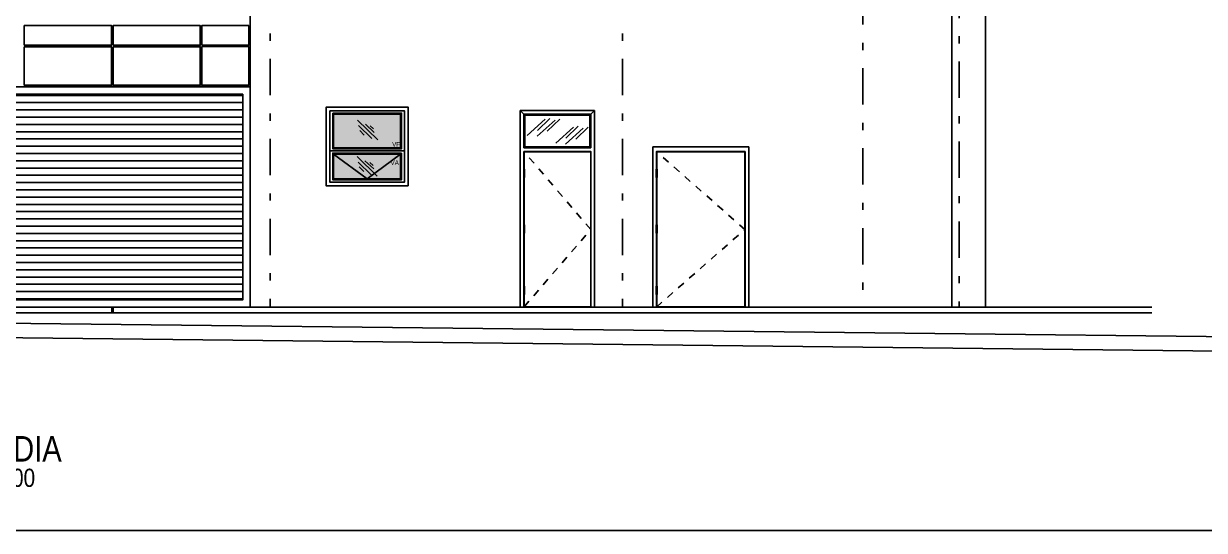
# Model space of a CAD drawing. Extents: x -133 to 84, y -2 to 88.
# Drawn here: x 29.05 to 45.29, y 68.64 to 75.61 of the extents above; entities that cross this region are included whole.
import ezdxf

# ---------------------------------------------------------------- set-up
doc = ezdxf.new("R2010")
doc.units = 0
doc.header["$MEASUREMENT"] = 0
for name, pattern in [('ACAD_ISO03W100', [30, 12, -18]), ('RHCG02-4502(DOS ARA)AR-FA-004-08$0$DASHDOT', [1, 0.5, -0.25, 0, -0.25]), ('RHCG02-4502(DOS ARA)AR-FA-004-08$0$HIDDEN', [0.375, 0.25, -0.125])]:
    doc.linetypes.add(name, pattern=pattern)
for name, color, linetype in [('1', 1, 'Continuous'), ('2', 2, 'Continuous'), ('251', 251, 'Continuous'), ('3', 3, 'Continuous'), ('4', 4, 'Continuous'), ('arq- detalle de fachada', 1, 'Continuous'), ('arq-paredes', 4, 'Continuous'), ('arq-text-detalle de fachada', 1, 'Continuous'), ('arq-titulos @ 0.1', 5, 'Continuous'), ('arq-ventanas', 1, 'Continuous'), ('Cotas', 1, 'Continuous'), ('DISEÑO', 2, 'Continuous'), ('RHCG02-4502(DOS ARA)AR-FA-004-08$0$02', 2, 'Continuous'), ('RHCG02-4502(DOS ARA)AR-FA-004-08$0$03', 3, 'Continuous'), ('RHCG02-4502(DOS ARA)AR-FA-004-08$0$06', 6, 'Continuous'), ('RHCG02-4502(DOS ARA)AR-FA-004-08$0$arq-ejes-principales', 1, 'RHCG02-4502(DOS ARA)AR-FA-004-08$0$DASHDOT'), ('RHCG02-4502(DOS ARA)AR-FA-004-08$0$arq-fachada', 252, 'Continuous'), ('RHCG02-4502(DOS ARA)AR-FA-004-08$0$arq-niveles', 1, 'Continuous'), ('RHCG02-4502(DOS ARA)AR-FA-004-08$0$arq-paredes', 4, 'Continuous'), ('RHCG02-4502(DOS ARA)AR-FA-004-08$0$arq-proyeccion estructura fachada', 1, 'Continuous'), ('RHCG02-4502(DOS ARA)AR-FA-004-08$0$L 2', 2, 'Continuous'), ('RHCG02-4502(DOS ARA)AR-FA-004-08$0$st-ejes-principales', 1, 'RHCG02-4502(DOS ARA)AR-FA-004-08$0$DASHDOT')]:
    doc.layers.add(name, color=color, linetype=linetype)
doc.layers.add('RHCG02-4502(DOS ARA)AR-FA-004-08$0$01', color=1, linetype='Continuous', lineweight=25)
doc.styles.add('dape 1', font='swissck.ttf')
doc.styles.add('dape 2', font='ARIALN.TTF')

# ---------------------------------------------------------------- blocks, each defined once
blk = doc.blocks.new('*U107')
at = {"color": 2}
blk.add_line((11.19, 3.31), (88.15, 3.31), dxfattribs=at)
at = {"style": 'dape 1'}
blk.add_attdef('NOMBREDELAPLANTA_001', (-0.41, 10.66), '', height=5, dxfattribs=at)
at = {"color": 4, "style": 'dape 1'}
blk.add_attdef('MODULO-SERVICIO', (0, 6.8), '', height=3.5, dxfattribs=at)
at = {"color": 3, "style": 'dape 1'}
for tag, p in [('PROYECTO-NIVEL', (0, 3.31)), ('ESCALA', (88.45, 3.31))]:
    blk.add_attdef(tag, p, '', height=2.5, dxfattribs=at)
at = {"color": 1, "style": 'dape 2'}
blk.add_attdef('DIRECCION', (0, 0), '', height=2, dxfattribs=at)

msp = doc.modelspace()

# ---------------------------------------------------------------- hatches: boundary and pattern name
at = {"layer": 'arq-ventanas'}
for points in [[(33.318, 74.369), (34.239, 74.369), (34.239, 73.906), (33.318, 73.906)], [(34.239, 73.818), (33.318, 73.818), (33.318, 73.477), (34.239, 73.477)]]:
    msp.add_hatch(color=254, dxfattribs=at).paths.add_polyline_path(points)
at = {"layer": 'RHCG02-4502(DOS ARA)AR-FA-004-08$0$arq-paredes'}
h = msp.add_hatch(dxfattribs=at)
h.set_pattern_fill('_USER', color=1, scale=0.1, style=0, pattern_type=0)
h.set_pattern_definition([(0, (-3201.33942, 864.82567), (0, 0.1), [])])
h.paths.add_polyline_path([(32.071, 74.644), (27.729, 74.644), (27.729, 71.813), (32.071, 71.813)])

# ---------------------------------------------------------------- linework, layer by layer
msp.add_lwpolyline([(35.885, 71.89), (35.885, 71.713)])
at = {"layer": '1'}
for points in [[(35.939, 71.887), (35.939, 71.716), (36.854, 71.716), (36.854, 73.85), (35.939, 73.85), (35.939, 73.61)], [(37.762, 71.887), (37.762, 71.716), (38.974, 71.716), (38.974, 73.85), (37.762, 73.85), (37.762, 73.61)], [(35.939, 73.495), (35.939, 72.846)], [(37.762, 73.495), (37.762, 72.846)], [(35.939, 72.731), (35.939, 72.002)], [(37.762, 72.731), (37.762, 72.002)]]:
    msp.add_lwpolyline(points, dxfattribs=at)
at = {"layer": '2'}
for p, q in [((35.885, 74.418), (35.949, 74.355)), ((36.908, 74.418), (36.844, 74.355)), ((35.949, 74.355), (35.949, 73.917)), ((36.844, 74.355), (35.949, 74.355)), ((36.844, 73.917), (36.844, 74.355)), ((36.844, 73.917), (35.949, 73.917))]:
    msp.add_line(p, q, dxfattribs=at)
for points in [[(35.936, 71.887), (35.936, 71.713), (36.857, 71.713), (36.857, 73.853), (35.936, 73.853), (35.936, 73.61)], [(37.758, 71.887), (37.758, 71.713), (38.977, 71.713), (38.977, 73.853), (37.758, 73.853), (37.758, 73.61)], [(35.936, 73.495), (35.936, 72.846)], [(37.758, 73.495), (37.758, 72.846)], [(35.936, 72.731), (35.936, 72.002)], [(37.758, 72.731), (37.758, 72.002)]]:
    msp.add_lwpolyline(points, dxfattribs=at)
at = {"layer": '251'}
for p, q in [((35.982, 74.075), (36.226, 74.297)), ((36.119, 74.063), (36.363, 74.285)), ((36.121, 74.144), (36.292, 74.309)), ((36.257, 74.132), (36.428, 74.297)), ((36.372, 73.966), (36.616, 74.188)), ((36.508, 73.954), (36.752, 74.176)), ((36.51, 74.035), (36.681, 74.2)), ((36.647, 74.023), (36.818, 74.188))]:
    msp.add_line(p, q, dxfattribs=at)
at = {"layer": '251', "linetype": 'ACAD_ISO03W100', "ltscale": 0.002}
for p, q in [((36.854, 72.78), (35.939, 73.85)), ((38.974, 72.78), (37.758, 73.853)), ((35.939, 71.716), (36.854, 72.78)), ((37.758, 71.713), (38.974, 72.78))]:
    msp.add_line(p, q, dxfattribs=at)
at = {"layer": '3'}
for p, q in [((35.936, 74.368), (35.936, 73.904)), ((36.857, 74.368), (35.936, 74.368)), ((36.857, 73.904), (36.857, 74.368)), ((36.857, 73.904), (35.936, 73.904)), ((35.932, 73.495), (35.932, 73.61)), ((35.932, 73.61), (35.943, 73.61)), ((35.943, 73.61), (35.943, 73.495)), ((37.755, 73.495), (37.755, 73.61)), ((37.755, 73.61), (37.766, 73.61)), ((37.766, 73.61), (37.766, 73.495)), ((35.943, 71.887), (35.943, 71.923)), ((37.766, 71.887), (37.766, 71.923))]:
    msp.add_line(p, q, dxfattribs=at)
for points in [[(35.943, 73.606), (35.932, 73.606), (35.932, 73.61), (35.943, 73.61)], [(35.943, 73.575), (35.932, 73.575), (35.932, 73.579), (35.943, 73.579)], [(37.766, 73.606), (37.755, 73.606), (37.755, 73.61), (37.766, 73.61)], [(37.766, 73.575), (37.755, 73.575), (37.755, 73.579), (37.766, 73.579)], [(35.943, 73.53), (35.932, 73.53), (35.932, 73.534), (35.943, 73.534)], [(35.943, 73.495), (35.932, 73.495), (35.932, 73.499), (35.943, 73.499)], [(37.766, 73.53), (37.755, 73.53), (37.755, 73.534), (37.766, 73.534)], [(37.766, 73.495), (37.755, 73.495), (37.755, 73.499), (37.766, 73.499)], [(35.943, 72.846), (35.943, 72.731), (35.932, 72.731), (35.932, 72.846)], [(35.943, 72.842), (35.932, 72.842), (35.932, 72.846), (35.943, 72.846)], [(35.943, 72.811), (35.932, 72.811), (35.932, 72.815), (35.943, 72.815)], [(35.943, 72.766), (35.932, 72.766), (35.932, 72.77), (35.943, 72.77)], [(37.766, 72.846), (37.766, 72.731), (37.755, 72.731), (37.755, 72.846)], [(37.766, 72.842), (37.755, 72.842), (37.755, 72.846), (37.766, 72.846)], [(37.766, 72.811), (37.755, 72.811), (37.755, 72.815), (37.766, 72.815)], [(37.766, 72.766), (37.755, 72.766), (37.755, 72.77), (37.766, 72.77)], [(35.943, 72.731), (35.932, 72.731), (35.932, 72.735), (35.943, 72.735)], [(37.766, 72.731), (37.755, 72.731), (37.755, 72.735), (37.766, 72.735)], [(35.943, 72.002), (35.943, 71.887), (35.932, 71.887), (35.932, 72.002)], [(35.943, 71.998), (35.932, 71.998), (35.932, 72.002), (35.943, 72.002)], [(35.943, 71.967), (35.932, 71.967), (35.932, 71.971), (35.943, 71.971)], [(37.766, 72.002), (37.766, 71.887), (37.755, 71.887), (37.755, 72.002)], [(37.766, 71.998), (37.755, 71.998), (37.755, 72.002), (37.766, 72.002)], [(37.766, 71.967), (37.755, 71.967), (37.755, 71.971), (37.766, 71.971)], [(35.943, 71.922), (35.932, 71.922), (35.932, 71.926), (35.943, 71.926)], [(35.943, 71.887), (35.932, 71.887), (35.932, 71.891), (35.943, 71.891)], [(37.766, 71.922), (37.755, 71.922), (37.755, 71.926), (37.766, 71.926)], [(37.766, 71.887), (37.755, 71.887), (37.755, 71.891), (37.766, 71.891)]]:
    msp.add_lwpolyline(points, close=True, dxfattribs=at)
at = {"layer": '4'}
for p, q in [((36.908, 74.418), (35.885, 74.418)), ((35.885, 74.418), (35.885, 73.904)), ((36.908, 73.904), (36.908, 74.418)), ((35.885, 73.904), (35.885, 71.713)), ((36.908, 71.713), (36.908, 73.904)), ((37.708, 73.917), (37.708, 71.713)), ((39.028, 73.917), (37.708, 73.917)), ((39.028, 73.853), (39.028, 73.917)), ((39.028, 71.713), (39.028, 73.853))]:
    msp.add_line(p, q, dxfattribs=at)
at = {"layer": 'arq- detalle de fachada', "color": 250}
for p, q in [((33.318, 73.818), (33.305, 73.831)), ((33.779, 73.479), (33.318, 73.818)), ((34.239, 73.818), (33.779, 73.479)), ((34.239, 73.818), (34.253, 73.831)), ((33.318, 73.477), (33.305, 73.464)), ((34.239, 73.477), (34.253, 73.464))]:
    msp.add_line(p, q, dxfattribs=at)
at = {"layer": 'arq- detalle de fachada'}
for points in [[(34.293, 73.862), (33.264, 73.862), (33.264, 73.433), (34.293, 73.433)], [(34.239, 73.818), (33.318, 73.818), (33.318, 73.477), (34.239, 73.477)]]:
    msp.add_lwpolyline(points, close=True, dxfattribs=at)
at = {"layer": 'arq- detalle de fachada', "color": 250}
msp.add_lwpolyline([(34.253, 73.831), (33.305, 73.831), (33.305, 73.464), (34.253, 73.464)], close=True, dxfattribs=at)
at = {"layer": 'arq-paredes', "color": 1}
msp.add_lwpolyline([(33.264, 74.412), (34.293, 74.412), (34.293, 73.862), (33.264, 73.862)], close=True, dxfattribs=at)
at = {"layer": 'arq-ventanas'}
for p, q in [((33.924, 74.015), (33.647, 74.285)), ((33.754, 74.229), (33.876, 74.115)), ((33.841, 74.034), (33.662, 74.209)), ((33.74, 74.08), (33.678, 74.143)), ((33.821, 74.206), (33.866, 74.163)), ((33.917, 73.512), (33.64, 73.783)), ((33.834, 73.532), (33.656, 73.706)), ((33.734, 73.578), (33.671, 73.64)), ((33.748, 73.727), (33.87, 73.613)), ((33.814, 73.704), (33.86, 73.661))]:
    msp.add_line(p, q, dxfattribs=at)
at = {"layer": 'Cotas', "color": 2}
msp.add_lwpolyline([(34.344, 73.382), (33.214, 73.382), (33.214, 74.463), (34.344, 74.463), (34.344, 73.382)], dxfattribs=at)
at = {"layer": 'DISEÑO', "color": 250}
msp.add_lwpolyline([(33.305, 74.381), (34.253, 74.381), (34.253, 73.892), (33.305, 73.892)], close=True, dxfattribs=at)
at = {"layer": 'DISEÑO', "color": 1}
msp.add_lwpolyline([(33.318, 74.369), (34.239, 74.369), (34.239, 73.906), (33.318, 73.906)], close=True, dxfattribs=at)
at = {"layer": 'RHCG02-4502(DOS ARA)AR-FA-004-08$0$01'}
for p, q in [((32.781, 71.713), (33.531, 71.713)), ((34.26, 71.713), (33.51, 71.713))]:
    msp.add_line(p, q, dxfattribs=at)
at = {"layer": 'RHCG02-4502(DOS ARA)AR-FA-004-08$0$02'}
msp.add_line((42.284, 75.913), (42.284, 71.713), dxfattribs=at)
at = {"layer": 'RHCG02-4502(DOS ARA)AR-FA-004-08$0$03'}
msp.add_line((32.171, 74.663), (32.171, 71.713), dxfattribs=at)
at = {"layer": 'RHCG02-4502(DOS ARA)AR-FA-004-08$0$06'}
msp.add_line((32.171, 81.549), (32.171, 71.713), dxfattribs=at)
at = {"layer": 'RHCG02-4502(DOS ARA)AR-FA-004-08$0$06', "flags": 128}
msp.add_lwpolyline([(41.821, 71.713), (41.821, 77.463), (41.171, 77.463), (40.321, 76.963), (40.321, 76.813)], dxfattribs=at)
at = {"layer": 'RHCG02-4502(DOS ARA)AR-FA-004-08$0$06'}
for points in [[(57.489, 71.321, 0.056883), (49.474, 71.25), (49.296, 70.945), (49.052, 70.945), (49.052, 71.266), (5.929, 71.744)], [(5.929, 71.544), (48.852, 71.069), (48.852, 70.745), (49.411, 70.745), (49.598, 71.066, -0.056202), (57.472, 71.122)]]:
    msp.add_lwpolyline(points, format="xyb", dxfattribs=at)
at = {"layer": 'RHCG02-4502(DOS ARA)AR-FA-004-08$0$arq-ejes-principales'}
for p, q in [((32.446, 87.227), (32.446, 71.713)), ((40.596, 87.099), (40.596, 71.713))]:
    msp.add_line(p, q, dxfattribs=at)
at = {"layer": 'RHCG02-4502(DOS ARA)AR-FA-004-08$0$arq-fachada', "color": 251}
for points in [[(29.063, 75.315), (30.263, 75.315), (30.263, 75.585), (29.063, 75.585)], [(30.283, 75.315), (31.483, 75.315), (31.483, 75.585), (30.283, 75.585)], [(31.503, 75.315), (32.15, 75.315), (32.15, 75.585), (31.503, 75.585)], [(29.063, 75.295), (30.263, 75.295), (30.263, 74.764), (29.063, 74.764)], [(30.283, 75.295), (31.483, 75.295), (31.483, 74.764), (30.283, 74.764)], [(31.503, 75.296), (32.151, 75.296), (32.151, 74.764), (31.503, 74.764)]]:
    msp.add_lwpolyline(points, close=True, dxfattribs=at)
at = {"layer": 'RHCG02-4502(DOS ARA)AR-FA-004-08$0$arq-niveles', "color": 1, "linetype": 'RHCG02-4502(DOS ARA)AR-FA-004-08$0$HIDDEN'}
msp.add_line((3.004, 71.713), (43.376, 71.713), dxfattribs=at)
at = {"layer": 'RHCG02-4502(DOS ARA)AR-FA-004-08$0$arq-paredes', "color": 253}
for p, q in [((30.265, 71.633), (30.265, 71.713)), ((30.285, 71.633), (30.285, 71.713))]:
    msp.add_line(p, q, dxfattribs=at)
at = {"layer": 'RHCG02-4502(DOS ARA)AR-FA-004-08$0$arq-paredes', "color": 2}
msp.add_line((35.647, 71.713), (36.848, 71.713), dxfattribs=at)
for points in [[(32.171, 74.744), (27.629, 74.744), (27.629, 71.713), (32.171, 71.713)], [(32.071, 74.644), (27.729, 74.644), (27.729, 71.813), (32.071, 71.813)]]:
    msp.add_lwpolyline(points, close=True, dxfattribs=at)
at = {"layer": 'RHCG02-4502(DOS ARA)AR-FA-004-08$0$arq-proyeccion estructura fachada', "color": 1}
msp.add_lwpolyline([(57.472, 71.122), (57.472, 68.639), (-20.799, 68.639), (-20.799, 72.003)], dxfattribs=at)
at = {"layer": 'RHCG02-4502(DOS ARA)AR-FA-004-08$0$L 2'}
for p, q in [((44.574, 71.713), (4.757, 71.713)), ((44.574, 71.633), (5.929, 71.633))]:
    msp.add_line(p, q, dxfattribs=at)
at = {"layer": 'RHCG02-4502(DOS ARA)AR-FA-004-08$0$st-ejes-principales'}
for p, q in [((37.289, 87.227), (37.289, 71.72)), ((41.921, 87.19), (41.921, 71.713))]:
    msp.add_line(p, q, dxfattribs=at)

# ---------------------------------------------------------------- block references
at = {"layer": 'arq-titulos @ 0.1', "color": 8}
ref = msp.add_blockref('*U107', (18.441, 68.907), dxfattribs=dict(at, xscale=0.1, yscale=0.1, zscale=0.1))
ref.add_attrib('ESCALA', 'ESCALA 1:100', (27.286, 69.238), dxfattribs={"layer": '0', "color": 3, "height": 0.25, "style": 'dape 1'})
ref.add_attrib('PROYECTO-NIVEL', 'PHCG04', (18.441, 69.238), dxfattribs={"layer": '0', "color": 3, "height": 0.25, "style": 'dape 1'})
ref.add_attrib('MODULO-SERVICIO', 'NUTRICION Y ROPERIA - HOSPITAL CALDERON GUARDIA', (18.441, 69.587), dxfattribs={"layer": '0', "color": 4, "height": 0.35, "style": 'dape 1'})
ref.add_attrib('NOMBREDELAPLANTA_001', 'ELEVACION OESTE', (18.4, 69.977), dxfattribs={"layer": '0', "height": 0.5, "style": 'dape 1'})
ref.add_attrib('DIRECCION', '.', (18.441, 68.907), dxfattribs={"layer": '0', "color": 1, "height": 0.2, "style": 'dape 2'})

# ---------------------------------------------------------------- texts
at = {"layer": 'arq-text-detalle de fachada', "char_height": 0.0623, "width": 0.00136, "attachment_point": 1, "style": 'dape 2'}
for s, insert in [('VF', (34.123, 73.984)), ('VA', (34.101, 73.731))]:
    msp.add_mtext(s, dxfattribs=dict(at, insert=insert))

doc.saveas('drawing.dxf')
